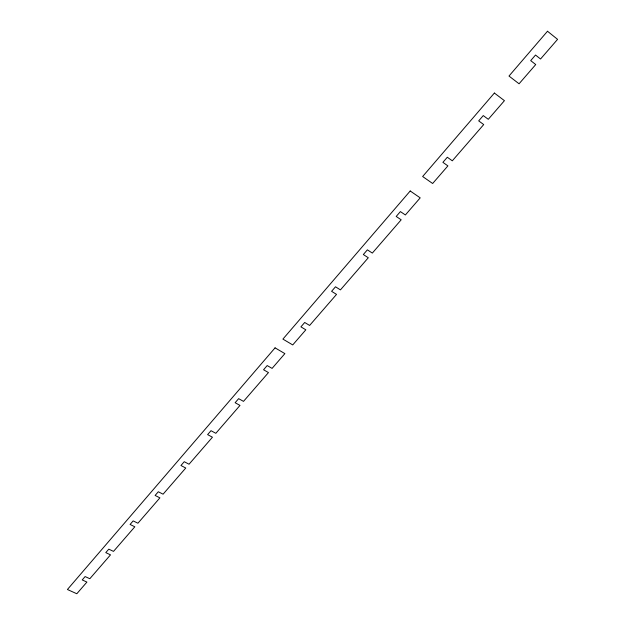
<?xml version="1.0" encoding="UTF-8"?>
<svg xmlns="http://www.w3.org/2000/svg" width="625" height="625" viewBox="0 0 625 625"><rect width="100%" height="100%" fill="white"/><g stroke="black" fill="none" stroke-linecap="round" stroke-linejoin="round"><path stroke-width="0.94" d="M275.07 347.852L67.422 589.5L76.805 593.75L86.914 582.086L82.219 579.93L85.125 576.562L89.82 578.727L110.508 554.852L105.781 552.617L108.781 549.148L113.508 551.391L134.828 526.789L130.078 524.469L133.164 520.891L137.922 523.227L159.898 497.859L155.117 495.445L158.305 491.758L163.086 494.18L185.758 468.016L180.953 465.508L184.234 461.703L189.047 464.219L212.445 437.219L207.609 434.617L211 430.688L215.836 433.305L239.992 405.422L235.133 402.719L238.641 398.656L243.5 401.375L268.461 372.578L263.57 369.758L267.195 365.562L272.086 368.391L284.883 353.617L275.07 347.852M410.211 190.984L282.906 339.102L292.734 344.93L305.836 329.812L300.922 326.852L304.703 322.477L309.617 325.445L336.531 294.398L331.594 291.312L335.5 286.789L340.438 289.883L368.289 257.75L363.336 254.539L367.383 249.852L372.336 253.078L401.18 219.805L396.203 216.453L400.398 211.594L405.375 214.961L420.203 197.859L410.211 190.984M494.375 93.047L422.641 176.516L432.648 183.5L447.906 165.891L442.906 162.344L447.305 157.242L452.305 160.812L483.711 124.578L478.695 120.875L483.266 115.578L488.281 119.305L504.437 100.664L494.375 93.047M547.492 31.25L508.992 76.047L519.062 83.789L535.734 64.555L530.703 60.617L535.516 55.039L540.547 59L557.578 39.352L547.492 31.25"/></g></svg>
